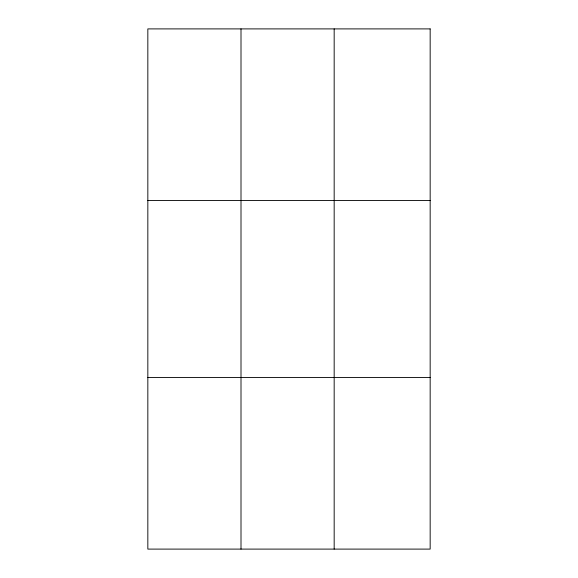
<?xml version="1.0" encoding="UTF-8"?>
<svg xmlns="http://www.w3.org/2000/svg" width="578" height="578" viewBox="0 0 578 578"><rect width="100%" height="100%" fill="white"/><g stroke="black" fill="none" stroke-linecap="round" stroke-linejoin="round"><path stroke-width="0.87" d="M241.004 28.9L241.004 549.1M334.171 28.9L334.171 549.1M147.838 200.566L430.162 200.566M147.838 377.434L430.162 377.434M430.162 28.9L430.162 549.1L147.838 549.1L147.838 28.9L430.162 28.9"/></g></svg>
